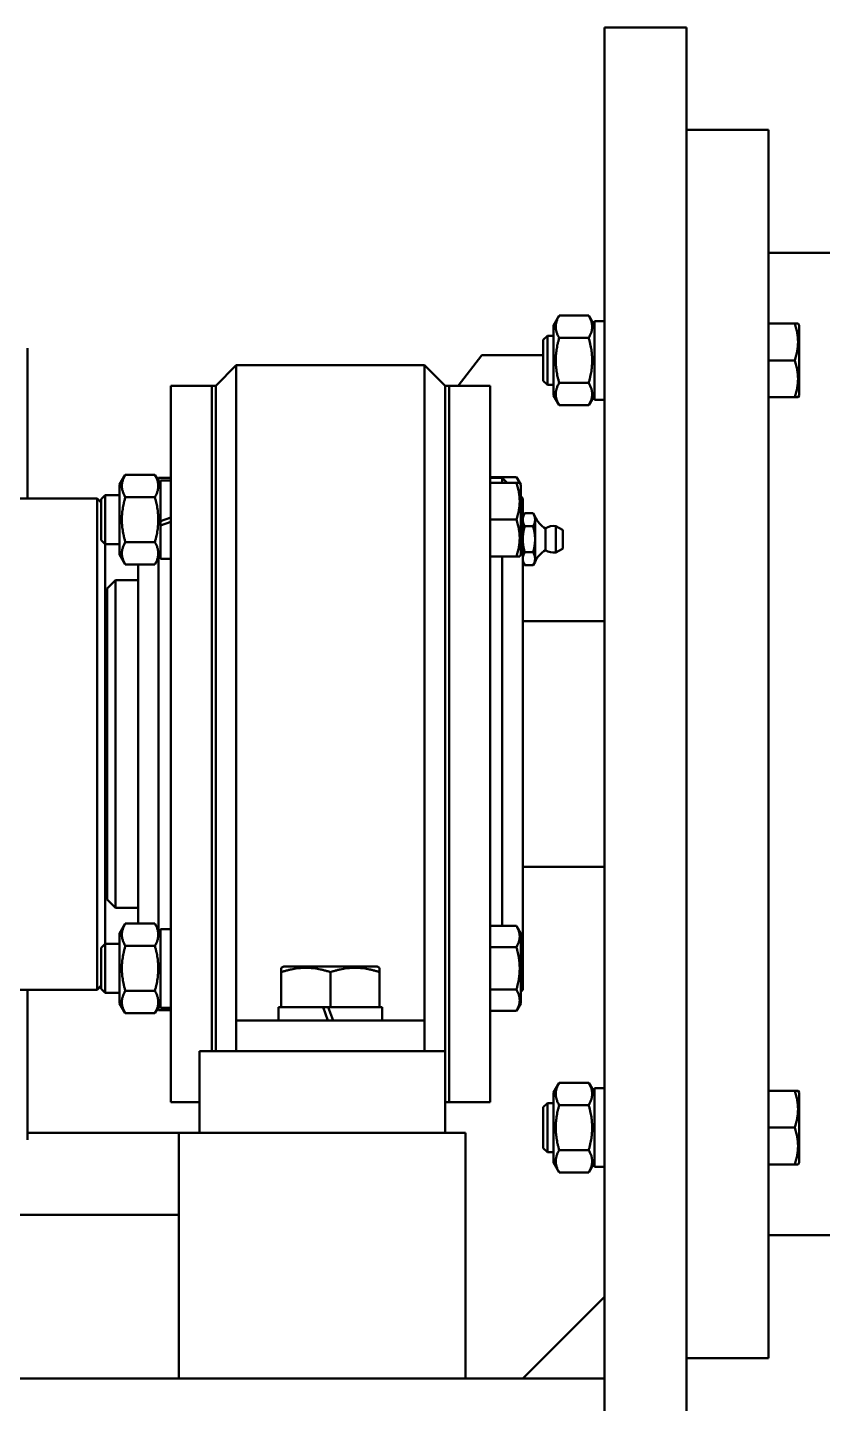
# Model space of a CAD drawing. Header units: millimetres. Extents: x 0 to 25230, y 0 to 17820.
# Drawn here: x 14915.1 to 15060.7, y 6320 to 6572.1 of the extents above; entities that cross this region are included whole.
import ezdxf

# ---------------------------------------------------------------- set-up
doc = ezdxf.new("R2010")
doc.units = ezdxf.units.MM
doc.header["$LTSCALE"] = 30
doc.layers.add('Видимый контур (ГОСТ)', color=7, linetype='Continuous', lineweight=50)

msp = doc.modelspace()

# ---------------------------------------------------------------- linework, layer by layer
at = {"layer": 'Видимый контур (ГОСТ)'}
for p, q in [((15020.8042, 6572.0684), (15020.8042, 6309.5684)), ((15020.8042, 6572.0684), (15035.8042, 6572.0684)), ((15035.8042, 6572.0684), (15035.8042, 6309.5684)), ((15035.8042, 6553.3184), (15050.8042, 6553.3184)), ((15050.8042, 6328.3184), (15050.8042, 6553.3184)), ((15069.5542, 6530.8184), (15050.8042, 6530.8184)), ((15011.4292, 6517.4997), (15012.4769, 6519.3143)), ((15012.4769, 6519.3144), (15017.8814, 6519.3144)), ((15018.9292, 6517.4997), (15017.8815, 6519.3143)), ((15018.9292, 6503.8872), (15018.9292, 6518.2872)), ((15020.8042, 6518.2872), (15018.9292, 6518.2872)), ((15009.5542, 6514.8372), (15010.3042, 6515.5872)), ((15010.3042, 6515.5872), (15010.3042, 6506.5872)), ((15011.4292, 6515.5872), (15010.3042, 6515.5872)), ((15011.4292, 6517.4997), (15011.4292, 6504.6747)), ((15055.6314, 6517.8372), (15050.8042, 6517.8372)), ((15056.4292, 6517.4997), (15056.2343, 6517.8372)), ((15056.4292, 6517.4997), (15056.4292, 6504.6747)), ((14915.0542, 6485.8184), (14915.0542, 6513.3548)), ((15009.5542, 6507.3372), (15009.5542, 6514.8372)), ((15012.4769, 6515.2009), (15017.8814, 6515.2009)), ((14993.9576, 6506.4434), (14998.3042, 6512.0684)), ((14998.3042, 6512.0684), (15009.5542, 6512.0684)), ((15055.6314, 6511.0873), (15050.8042, 6511.0873)), ((14949.5542, 6506.4434), (14953.3042, 6510.1934)), ((14953.3042, 6510.1934), (14953.3042, 6440.8184)), ((14953.3042, 6510.1934), (14987.8042, 6510.1934)), ((14987.8042, 6440.8184), (14987.8042, 6510.1934)), ((14991.5542, 6506.4434), (14987.8042, 6510.1934)), ((14941.3042, 6506.4434), (14941.3042, 6375.1934)), ((14948.8042, 6506.4434), (14941.3042, 6506.4434)), ((14948.8042, 6506.4434), (14948.8042, 6384.5684)), ((14949.5542, 6506.4434), (14948.8042, 6506.4434)), ((14948.8042, 6506.4434), (14948.8042, 6384.5684)), ((14949.5542, 6506.4434), (14949.5542, 6384.5684)), ((14949.5542, 6506.4434), (14949.5542, 6384.5684)), ((14991.5542, 6384.5684), (14991.5542, 6506.4434)), ((14991.5542, 6384.5684), (14991.5542, 6506.4434)), ((14991.5542, 6506.4434), (14992.3042, 6506.4434)), ((14992.3042, 6375.1934), (14992.3042, 6506.4434)), ((14992.3042, 6506.4434), (14999.8042, 6506.4434)), ((14992.3042, 6375.1934), (14992.3042, 6506.4434)), ((14999.8042, 6488.669), (14999.8042, 6506.4434)), ((15009.5542, 6507.3372), (15010.3042, 6506.5872)), ((15011.4292, 6506.5872), (15010.3042, 6506.5872)), ((15012.4769, 6506.9737), (15017.8814, 6506.9737)), ((15011.4292, 6504.6747), (15012.4769, 6502.86)), ((15018.9292, 6504.6747), (15017.8815, 6502.86)), ((15020.8042, 6503.8872), (15018.9292, 6503.8872)), ((15055.6314, 6504.3372), (15050.8042, 6504.3372)), ((15055.6314, 6504.3371), (15050.8042, 6504.3371)), ((15056.4292, 6504.6747), (15056.2343, 6504.3372)), ((15012.4769, 6502.8599), (15012.4769, 6502.86)), ((15012.4769, 6502.8599), (15017.8814, 6502.8599)), ((15017.8815, 6502.86), (15017.8814, 6502.8599)), ((14931.9292, 6488.3315), (14932.9769, 6490.1463)), ((14931.9292, 6488.3315), (14931.9292, 6475.5065)), ((14932.9769, 6490.1463), (14938.3814, 6490.1463)), ((14939.4292, 6488.3315), (14938.3814, 6490.1463)), ((14938.8392, 6489.3534), (14939.0542, 6489.5684)), ((14939.0542, 6489.5684), (14939.0542, 6488.981)), ((14941.3042, 6489.5684), (14939.0542, 6489.5684)), ((14939.4292, 6481.6116), (14939.4292, 6489.119)), ((14941.3042, 6489.119), (14939.4292, 6489.119)), ((15004.6314, 6489.7133), (14999.8042, 6489.7133)), ((14999.8042, 6489.5684), (15002.0542, 6489.5684)), ((15004.6314, 6488.669), (14999.8042, 6488.669)), ((14999.8042, 6488.489), (14999.8042, 6488.669)), ((14999.8042, 6395.9078), (14999.8042, 6488.489)), ((15002.0542, 6488.669), (15002.0542, 6489.5684)), ((15002.9536, 6488.669), (15002.0542, 6489.5684)), ((15005.2343, 6488.669), (15004.6314, 6489.7133)), ((15005.2343, 6488.669), (15004.6314, 6488.669)), ((15005.4292, 6488.3315), (15005.2343, 6488.669)), ((15005.4292, 6488.3315), (15005.4292, 6475.5065)), ((14927.8042, 6485.8184), (14911.8929, 6485.8184)), ((14927.8042, 6485.8184), (14927.8042, 6395.8184)), ((14928.5542, 6485.0684), (14927.8042, 6485.8184)), ((14928.5542, 6485.669), (14929.3042, 6486.419)), ((14928.5542, 6478.169), (14928.5542, 6485.669)), ((14929.3042, 6486.419), (14929.3042, 6477.419)), ((14931.9292, 6486.419), (14929.3042, 6486.419)), ((14932.9769, 6486.0326), (14938.3814, 6486.0326)), ((15005.8042, 6485.8184), (15005.4292, 6486.1934)), ((15005.8042, 6395.8184), (15005.8042, 6485.8184)), ((15005.8042, 6482.4434), (15006.1726, 6483.0816)), ((15006.1726, 6483.0816), (15007.6857, 6483.0816)), ((15008.0542, 6482.4434), (15007.6857, 6483.0816)), ((14941.3042, 6482.294), (14939.4292, 6481.6116)), ((14939.4292, 6480.8616), (14939.4292, 6481.6116)), ((14939.4292, 6480.8616), (14941.3042, 6481.544)), ((14939.4292, 6474.719), (14939.4292, 6480.8616)), ((15004.6314, 6481.919), (14999.8042, 6481.919)), ((15006.1726, 6480.7), (15007.6857, 6480.7)), ((15008.0542, 6482.4434), (15008.0542, 6481.8908)), ((15008.0542, 6481.8908), (15008.0542, 6478.3184)), ((15009.9841, 6480.3059), (15009.9841, 6476.3309)), ((15011.8453, 6480.714), (15011.8453, 6475.9228)), ((15013.0755, 6480.0485), (15011.8453, 6480.714)), ((14928.5542, 6478.169), (14929.3042, 6477.419)), ((14932.9769, 6477.8054), (14938.3814, 6477.8054)), ((15008.0542, 6478.3184), (15008.0542, 6474.7461)), ((15013.1542, 6479.9165), (15013.1542, 6476.7203)), ((14929.3042, 6477.419), (14929.3042, 6404.2179)), ((14931.9292, 6477.419), (14929.3042, 6477.419)), ((14931.9292, 6475.5065), (14932.9769, 6473.6918)), ((14939.4292, 6475.5065), (14938.3814, 6473.6918)), ((15005.4292, 6475.5065), (15005.2343, 6475.169)), ((15006.1726, 6475.9369), (15007.6857, 6475.9369)), ((15013.0755, 6476.5884), (15011.8453, 6475.9228)), ((14932.9769, 6473.6918), (14938.3814, 6473.6918)), ((14935.3042, 6473.6918), (14935.3042, 6407.9451)), ((14939.0542, 6474.857), (14939.0542, 6406.7799)), ((14941.3042, 6474.719), (14939.4292, 6474.719)), ((15004.6314, 6475.169), (14999.8042, 6475.169)), ((15002.0542, 6407.5121), (15002.0542, 6475.169)), ((15004.6314, 6475.169), (15005.2343, 6475.169)), ((15005.8042, 6474.1934), (15006.1726, 6473.5553)), ((15006.1726, 6473.5553), (15007.6857, 6473.5553)), ((15008.0542, 6474.1934), (15007.6857, 6473.5553)), ((15008.0542, 6474.7461), (15008.0542, 6474.1934)), ((14929.6792, 6469.3184), (14931.1792, 6470.8184)), ((14931.1792, 6470.8184), (14931.1792, 6410.8184)), ((14931.1792, 6470.8184), (14935.3042, 6470.8184)), ((14929.6792, 6412.3184), (14929.6792, 6469.3184)), ((14929.6792, 6463.3184), (14929.3042, 6463.3184)), ((15020.8042, 6463.3184), (15005.8042, 6463.3184)), ((14953.3042, 6393.9434), (14953.3042, 6440.8184)), ((14987.8042, 6440.8184), (14987.8042, 6393.9434)), ((14929.6792, 6418.3184), (14929.3042, 6418.3184)), ((15020.8042, 6418.3184), (15005.8042, 6418.3184)), ((14929.6792, 6412.3184), (14931.1792, 6410.8184)), ((14931.1792, 6410.8184), (14935.3042, 6410.8184)), ((14931.9292, 6406.1304), (14932.9769, 6407.9451)), ((14932.9769, 6407.9451), (14938.3814, 6407.9451)), ((14939.4292, 6406.1304), (14938.3814, 6407.9451)), ((15004.6314, 6407.5121), (14999.8042, 6407.5121)), ((15005.4292, 6406.1304), (15004.6314, 6407.5121)), ((14931.9292, 6406.1304), (14931.9292, 6393.3054)), ((14939.4292, 6392.5179), (14939.4292, 6406.9179)), ((14941.3042, 6406.9179), (14939.4292, 6406.9179)), ((15005.4292, 6406.1304), (15005.4292, 6393.3054)), ((14928.5542, 6403.4679), (14929.3042, 6404.2179)), ((14928.5542, 6395.9679), (14928.5542, 6403.4679)), ((14929.3042, 6404.2179), (14929.3042, 6395.2179)), ((14931.9292, 6404.2179), (14929.3042, 6404.2179)), ((14932.9769, 6403.8315), (14938.3814, 6403.8315)), ((15004.6314, 6403.615), (14999.8042, 6403.615)), ((14962.0042, 6400.0934), (14961.5542, 6399.8336)), ((14961.5542, 6399.8336), (14961.5542, 6399.0298)), ((14962.0042, 6400.0934), (14979.1042, 6400.0934)), ((14979.1042, 6400.0934), (14979.5542, 6399.8336)), ((14979.5542, 6399.0298), (14979.5542, 6399.8336)), ((14961.5542, 6399.0298), (14961.5542, 6392.5934)), ((14970.5542, 6399.0298), (14970.5542, 6392.5934)), ((14979.5542, 6399.0298), (14979.5542, 6392.5934)), ((14927.8042, 6395.8184), (14911.8929, 6395.8184)), ((14915.0542, 6368.282), (14915.0542, 6395.8184)), ((14928.5542, 6396.5684), (14927.8042, 6395.8184)), ((14928.5542, 6395.9679), (14929.3042, 6395.2179)), ((14931.9292, 6395.2179), (14929.3042, 6395.2179)), ((14932.9769, 6395.6042), (14938.3814, 6395.6042)), ((14999.8042, 6395.8207), (14999.8042, 6395.9078)), ((15004.6314, 6395.8207), (14999.8042, 6395.8207)), ((14999.8042, 6395.7168), (14999.8042, 6395.8207)), ((14999.8042, 6375.1934), (14999.8042, 6395.7168)), ((15005.8042, 6395.8184), (15005.4292, 6395.4434)), ((14931.9292, 6393.3054), (14932.9769, 6391.4906)), ((14939.4292, 6393.3054), (14938.3814, 6391.4906)), ((14938.8392, 6392.2834), (14939.0542, 6392.0684)), ((14939.0542, 6392.6558), (14939.0542, 6392.0684)), ((14941.3042, 6392.0684), (14939.0542, 6392.0684)), ((14941.3042, 6392.5179), (14939.4292, 6392.5179)), ((14953.3042, 6393.9434), (14953.3042, 6390.1934)), ((14961.0667, 6392.5934), (14961.5542, 6392.5934)), ((14961.0667, 6390.1934), (14961.0667, 6392.5934)), ((14963.4543, 6392.5934), (14961.5542, 6392.5934)), ((14963.4543, 6392.5934), (14968.6541, 6392.5934)), ((14970.5542, 6392.5934), (14968.6541, 6392.5934)), ((14969.2006, 6392.5934), (14970.0742, 6390.1934)), ((14971.0342, 6390.1934), (14970.1606, 6392.5934)), ((14972.4543, 6392.5934), (14970.5542, 6392.5934)), ((14972.4543, 6392.5934), (14977.6541, 6392.5934)), ((14979.5542, 6392.5934), (14977.6541, 6392.5934)), ((14979.5542, 6392.5934), (14980.0417, 6392.5934)), ((14980.0417, 6390.1934), (14980.0417, 6392.5934)), ((14987.8042, 6390.1934), (14987.8042, 6393.9434)), ((15005.4292, 6393.3054), (15004.6314, 6391.9236)), ((14932.9769, 6391.4906), (14938.3814, 6391.4906)), ((14953.3042, 6390.1934), (14953.3042, 6384.5684)), ((14953.3042, 6390.1934), (14957.0542, 6390.1934)), ((14957.0542, 6390.1934), (14984.0542, 6390.1934)), ((14984.0542, 6390.1934), (14987.8042, 6390.1934)), ((14987.8042, 6384.5684), (14987.8042, 6390.1934)), ((15004.6314, 6391.9236), (14999.8042, 6391.9236)), ((14946.5542, 6369.5684), (14946.5542, 6384.5684)), ((14946.5542, 6384.5684), (14991.5542, 6384.5684)), ((14991.5542, 6369.5684), (14991.5542, 6384.5684)), ((15011.4292, 6376.9622), (15012.4769, 6378.7769)), ((15011.4292, 6376.9622), (15011.4292, 6364.1372)), ((15012.4769, 6378.7769), (15017.8814, 6378.7769)), ((15018.9292, 6376.9622), (15017.8815, 6378.7769)), ((15018.9292, 6363.3497), (15018.9292, 6377.7497)), ((15020.8042, 6377.7497), (15018.9292, 6377.7497)), ((15055.6314, 6377.2997), (15050.8042, 6377.2997)), ((15056.4292, 6376.9622), (15056.2343, 6377.2997)), ((15056.4292, 6376.9622), (15056.4292, 6364.1372)), ((14946.5542, 6375.1934), (14941.3042, 6375.1934)), ((14991.5542, 6375.1934), (14992.3042, 6375.1934)), ((14992.3042, 6375.1934), (14999.8042, 6375.1934)), ((15009.5542, 6374.2997), (15010.3042, 6375.0497)), ((15010.3042, 6375.0497), (15010.3042, 6366.0497)), ((15011.4292, 6375.0497), (15010.3042, 6375.0497)), ((15012.4769, 6374.6634), (15017.8814, 6374.6634)), ((15009.5542, 6366.7997), (15009.5542, 6374.2997)), ((14942.8042, 6369.5684), (14915.0542, 6369.5684)), ((14942.8042, 6369.5684), (14995.3042, 6369.5684)), ((14942.8042, 6324.5684), (14942.8042, 6369.5684)), ((14995.3042, 6324.5684), (14995.3042, 6369.5684)), ((15055.6314, 6370.5498), (15050.8042, 6370.5498)), ((15009.5542, 6366.7997), (15010.3042, 6366.0497)), ((15011.4292, 6366.0497), (15010.3042, 6366.0497)), ((15012.4769, 6366.4362), (15017.8814, 6366.4362)), ((15011.4292, 6364.1372), (15012.4769, 6362.3225)), ((15012.4769, 6362.3225), (15012.4769, 6362.3225)), ((15012.4769, 6362.3225), (15017.8814, 6362.3225)), ((15017.8815, 6362.3225), (15017.8814, 6362.3225)), ((15018.9292, 6364.1372), (15017.8815, 6362.3225)), ((15020.8042, 6363.3497), (15018.9292, 6363.3497)), ((15055.6314, 6363.7997), (15050.8042, 6363.7997)), ((15055.6314, 6363.7997), (15050.8042, 6363.7997)), ((15056.4292, 6364.1372), (15056.2343, 6363.7997)), ((14910.9479, 6354.5684), (14942.8042, 6354.5684)), ((15069.5542, 6350.8184), (15050.8042, 6350.8184)), ((15020.8042, 6339.5684), (15005.8042, 6324.5684)), ((15035.8042, 6328.3184), (15050.8042, 6328.3184)), ((14758.3042, 6324.5684), (15020.8042, 6324.5684)), ((14942.8042, 6324.5684), (14995.3042, 6324.5684)), ((15020.8042, 6309.5684), (15020.8042, 6324.5684))]:
    msp.add_line(p, q, dxfattribs=at)
for centre, radius, start, end in [((15012.1835, 6484.2318), 4.5, 203.417174, 240.741436), ((15011.3953, 6478.3184), 2.4375, 79.361291, 125.37459), ((15013.0042, 6479.9165), 0.15, 0, 61.587176), ((15012.1835, 6472.405), 4.5, 119.258564, 156.582826), ((15011.3953, 6478.3184), 2.4375, 234.62541, 280.638709), ((15013.0042, 6476.7203), 0.15, 298.412824, 0)]:
    msp.add_arc(centre, radius, start, end, dxfattribs=at)
for points, weights in [([(15012.4769, 6519.3144), (15011.2894, 6517.2577), (15012.4769, 6515.2009)], [1, 1.15470053838, 1]), ([(15017.8814, 6515.2009), (15019.0689, 6517.2577), (15017.8814, 6519.3144)], [1, 1.15470053838, 1]), ([(15056.2343, 6517.8372), (15056.2343, 6517.8372), (15055.6314, 6517.8372)], [1.24999999996, 1.24999813818, 1.16025403784]), ([(15055.6314, 6517.8372), (15056.7564, 6514.4622), (15055.6314, 6511.0873)], [1.16025403784, 1.33974596216, 1.16025403784]), ([(15012.4769, 6515.2009), (15011.2894, 6511.0873), (15012.4769, 6506.9737)], [1, 1.15470053838, 1]), ([(15017.8814, 6506.9737), (15019.0689, 6511.0873), (15017.8814, 6515.2009)], [1, 1.15470053838, 1]), ([(15055.6314, 6511.0873), (15056.7564, 6507.7122), (15055.6314, 6504.3372)], [1.16025403784, 1.33974596216, 1.16025403784]), ([(15012.4769, 6506.9737), (15011.2894, 6504.9168), (15012.4769, 6502.8599)], [1, 1.15470053838, 1]), ([(15017.8814, 6502.8599), (15019.0689, 6504.9168), (15017.8814, 6506.9737)], [1, 1.15470053838, 1]), ([(15055.6314, 6504.3372), (15056.2343, 6504.3372), (15056.2343, 6504.3372)], [1.16025403784, 1.25000186182, 1.24999999996]), ([(14932.9769, 6490.1463), (14931.7894, 6488.0895), (14932.9769, 6486.0326)], [1, 1.15470053838, 1]), ([(14938.3814, 6486.0326), (14939.5689, 6488.0895), (14938.3814, 6490.1463)], [1, 1.15470053838, 1]), ([(15004.6314, 6489.7133), (15004.9493, 6489.1627), (15005.0968, 6488.669)], [1.16025403784, 1.20590477449, 1.22833452485]), ([(15004.6314, 6488.669), (15005.7564, 6485.294), (15004.6314, 6481.919)], [1.16025403784, 1.33974596216, 1.16025403784]), ([(14932.9769, 6486.0326), (14931.7894, 6481.919), (14932.9769, 6477.8054)], [1, 1.15470053838, 1]), ([(14938.3814, 6477.8054), (14939.5689, 6481.919), (14938.3814, 6486.0326)], [1, 1.15470053838, 1]), ([(15006.1726, 6483.0816), (15005.8042, 6482.4434), (15005.8042, 6481.8908)], [1, 1.0379548493, 1]), ([(15008.0542, 6481.8908), (15008.0542, 6482.4434), (15007.6857, 6483.0816)], [1, 1.0379548493, 1]), ([(15004.6314, 6481.919), (15005.7564, 6478.544), (15004.6314, 6475.169)], [1.16025403784, 1.33974596216, 1.16025403784]), ([(15005.8042, 6481.8908), (15005.8042, 6481.3382), (15006.1726, 6480.7)], [1, 1.0379548493, 1]), ([(15006.1726, 6480.7), (15005.8042, 6479.4237), (15005.8042, 6478.3184)], [1, 1.0379548493, 1]), ([(15007.6857, 6480.7), (15008.0542, 6481.3382), (15008.0542, 6481.8908)], [1, 1.0379548493, 1]), ([(15008.0542, 6478.3184), (15008.0542, 6479.4237), (15007.6857, 6480.7)], [1, 1.0379548493, 1]), ([(14932.9769, 6477.8054), (14931.7894, 6475.7486), (14932.9769, 6473.6918)], [1, 1.15470053838, 1]), ([(14938.3814, 6473.6918), (14939.5689, 6475.7486), (14938.3814, 6477.8054)], [1, 1.15470053838, 1]), ([(15005.8042, 6478.3184), (15005.8042, 6477.2132), (15006.1726, 6475.9369)], [1, 1.0379548493, 1]), ([(15007.6857, 6475.9369), (15008.0542, 6477.2132), (15008.0542, 6478.3184)], [1, 1.0379548493, 1]), ([(15006.1726, 6475.9369), (15005.8042, 6475.2987), (15005.8042, 6474.7461)], [1, 1.0379548493, 1]), ([(15008.0542, 6474.7461), (15008.0542, 6475.2987), (15007.6857, 6475.9369)], [1, 1.0379548493, 1]), ([(15005.8042, 6474.7461), (15005.8042, 6474.1934), (15006.1726, 6473.5553)], [1, 1.0379548493, 1]), ([(15007.6857, 6473.5553), (15008.0542, 6474.1934), (15008.0542, 6474.7461)], [1, 1.0379548493, 1]), ([(14932.9769, 6407.9451), (14931.7894, 6405.8883), (14932.9769, 6403.8315)], [1, 1.15470053838, 1]), ([(14938.3814, 6403.8315), (14939.5689, 6405.8883), (14938.3814, 6407.9451)], [1, 1.15470053838, 1]), ([(15004.6314, 6407.5121), (15005.7564, 6405.5635), (15004.6314, 6403.615)], [1.16025403784, 1.33974596216, 1.16025403784]), ([(14932.9769, 6403.8315), (14931.7894, 6399.7179), (14932.9769, 6395.6042)], [1, 1.15470053838, 1]), ([(14938.3814, 6395.6042), (14939.5689, 6399.7179), (14938.3814, 6403.8315)], [1, 1.15470053838, 1]), ([(15004.6314, 6403.615), (15005.7564, 6399.7179), (15004.6314, 6395.8207)], [1.16025403784, 1.33974596216, 1.16025403784]), ([(14961.5542, 6399.0298), (14966.0542, 6400.5298), (14970.5542, 6399.0298)], [1.16025403784, 1.33974596216, 1.16025403784]), ([(14970.5542, 6399.0298), (14975.0542, 6400.5298), (14979.5542, 6399.0298)], [1.16025403784, 1.33974596216, 1.16025403784]), ([(14932.9769, 6395.6042), (14931.7894, 6393.5474), (14932.9769, 6391.4906)], [1, 1.15470053838, 1]), ([(14938.3814, 6391.4906), (14939.5689, 6393.5474), (14938.3814, 6395.6042)], [1, 1.15470053838, 1]), ([(15004.6314, 6395.8207), (15005.7564, 6393.8722), (15004.6314, 6391.9236)], [1.16025403784, 1.33974596216, 1.16025403784]), ([(15012.4769, 6378.7769), (15011.2894, 6376.7202), (15012.4769, 6374.6634)], [1, 1.15470053838, 1]), ([(15017.8814, 6374.6634), (15019.0689, 6376.7202), (15017.8814, 6378.7769)], [1, 1.15470053838, 1]), ([(15056.2343, 6377.2997), (15056.2343, 6377.2997), (15055.6314, 6377.2997)], [1.24999999996, 1.24999813818, 1.16025403784]), ([(15055.6314, 6377.2997), (15056.7564, 6373.9248), (15055.6314, 6370.5498)], [1.16025403784, 1.33974596216, 1.16025403784]), ([(15012.4769, 6374.6634), (15011.2894, 6370.5498), (15012.4769, 6366.4362)], [1, 1.15470053838, 1]), ([(15017.8814, 6366.4362), (15019.0689, 6370.5498), (15017.8814, 6374.6634)], [1, 1.15470053838, 1]), ([(15055.6314, 6370.5498), (15056.7564, 6367.1748), (15055.6314, 6363.7997)], [1.16025403784, 1.33974596216, 1.16025403784]), ([(15012.4769, 6366.4362), (15011.2894, 6364.3793), (15012.4769, 6362.3225)], [1, 1.15470053838, 1]), ([(15017.8814, 6362.3225), (15019.0689, 6364.3793), (15017.8814, 6366.4362)], [1, 1.15470053838, 1]), ([(15055.6314, 6363.7997), (15056.2343, 6363.7997), (15056.2343, 6363.7997)], [1.16025403784, 1.25000186182, 1.24999999996])]:
    msp.add_rational_spline(points, weights, degree=2, dxfattribs=at)

doc.saveas('drawing.dxf')
